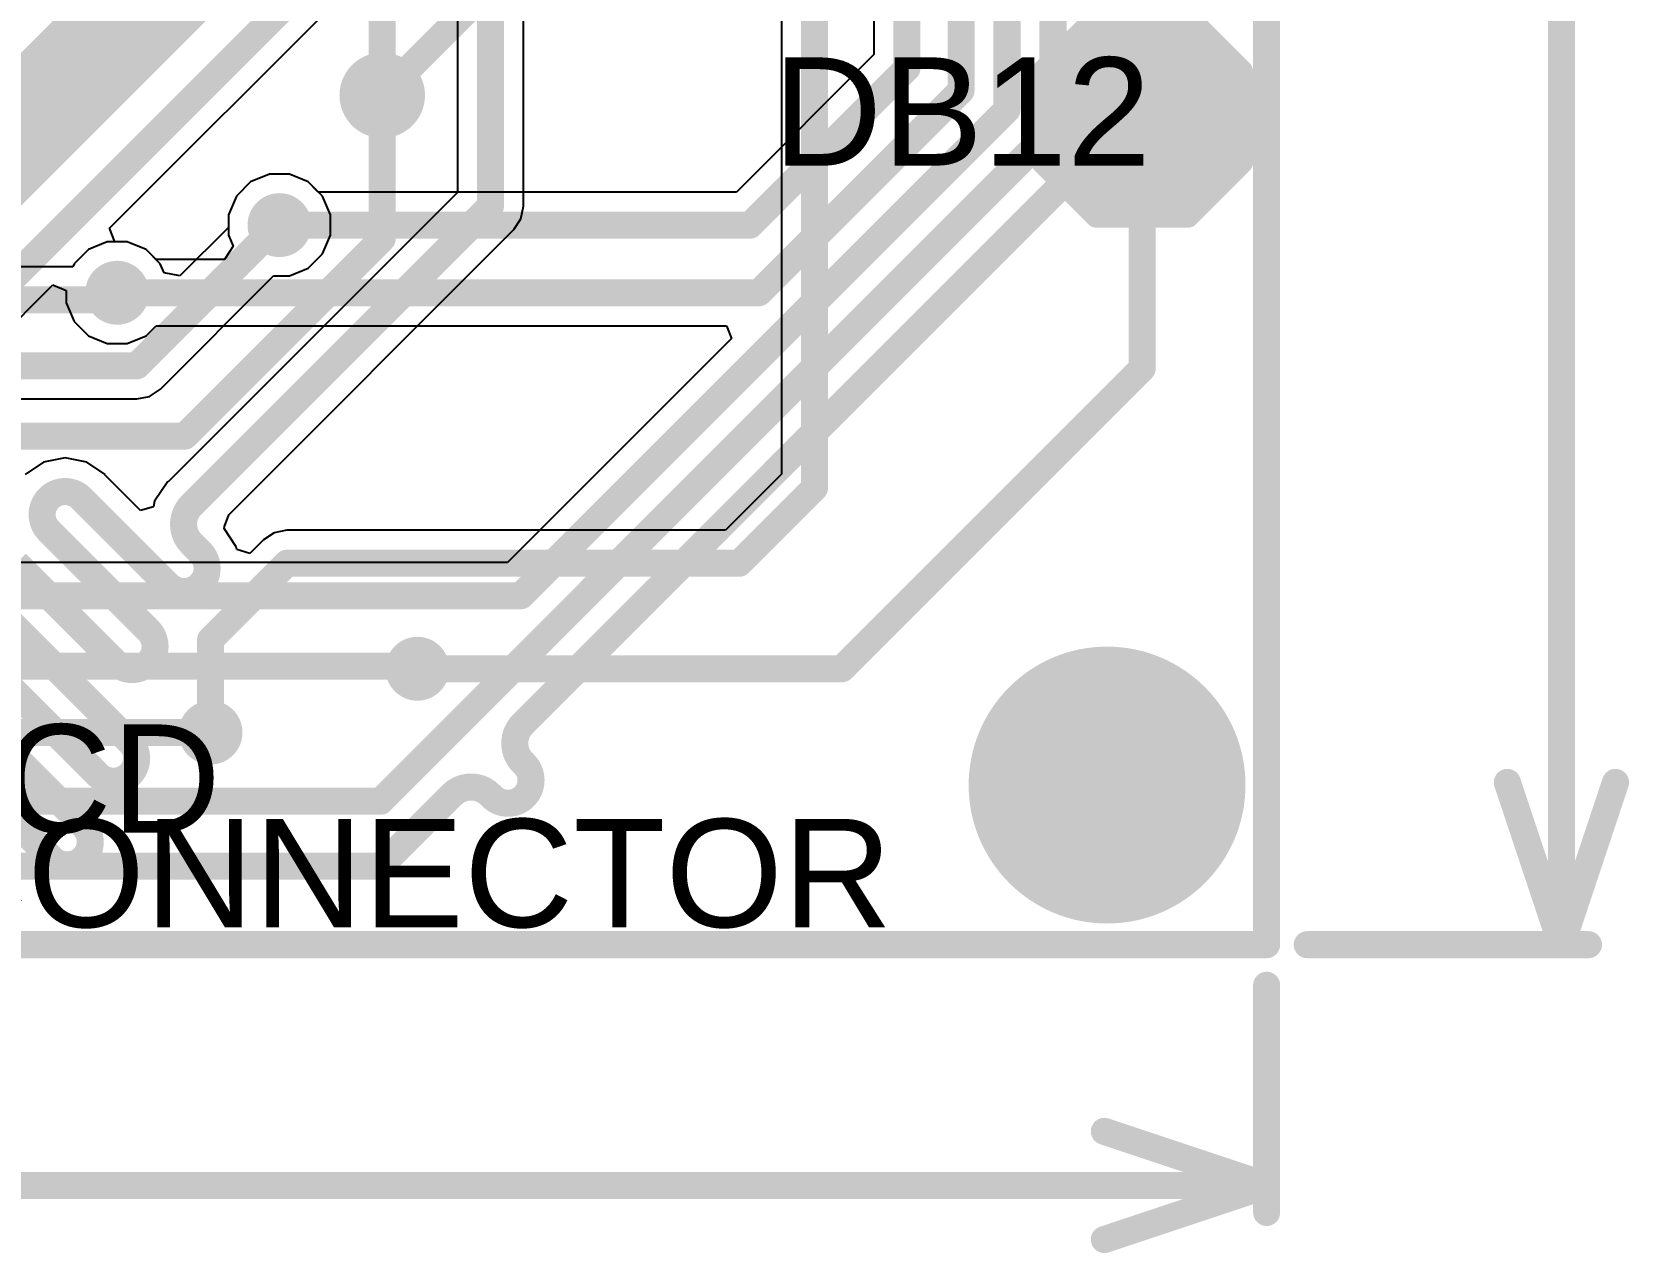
# Model space of a CAD drawing. Header units: millimetres. Extents: x -0.06 to 2.07, y -0.2 to 1.65.
# Drawn here: x 1.449 to 2.04, y -0.173 to 0.278 of the extents above; entities that cross this region are included whole.
import ezdxf

# ---------------------------------------------------------------- set-up
doc = ezdxf.new("R2010")
doc.units = ezdxf.units.MM
doc.header["$MEASUREMENT"] = 0
for name, color, linetype in [('BottomLayer', 5, 'Continuous'), ('BottomSolder', 6, 'Continuous'), ('Mechanical1', 6, 'Continuous'), ('Mechanical2', 216, 'Continuous'), ('MultiLayer', 9, 'Continuous'), ('PadHoleLayer', 156, 'Continuous'), ('TopLayer', 1, 'Continuous'), ('TopOverlay', 2, 'Continuous'), ('TopPaste', 8, 'Continuous'), ('TopSolder', 216, 'Continuous'), ('ViaHoleLayer', 16, 'Continuous')]:
    doc.layers.add(name, color=color, linetype=linetype)
doc.styles.add('Arial', font='', dxfattribs={"height": 0.2})
doc.styles.get('Arial').set_extended_font_data('Arial')

# ---------------------------------------------------------------- blocks, each defined once
blk = doc.blocks.new('T__________20')
at = {"layer": 'TopLayer'}
blk.add_hatch(color=1, dxfattribs=at).paths.add_polyline_path([(0.015, 0.03), (-0.015, 0.03), (-0.03, 0.015), (-0.03, -0.015), (-0.015, -0.03), (0.015, -0.03), (0.03, -0.015), (0.03, 0.015)])
at = {"layer": 'TopPaste'}
blk.add_hatch(color=8, dxfattribs=at).paths.add_polyline_path([(0.015, 0.03), (-0.015, 0.03), (-0.03, 0.015), (-0.03, -0.015), (-0.015, -0.03), (0.015, -0.03), (0.03, -0.015), (0.03, 0.015)])
at = {"layer": 'TopSolder'}
blk.add_hatch(color=216, dxfattribs=at).paths.add_polyline_path([(0.017, 0.034), (-0.017, 0.034), (-0.034, 0.017), (-0.034, -0.017), (-0.017, -0.034), (0.017, -0.034), (0.034, -0.017), (0.034, 0.017)])
at = {"layer": 'TopOverlay', "const_width": 0.007874}
for points in [[(-0.037, 0.017), (-0.017, 0.037)], [(-0.017, 0.037), (0.017, 0.037)], [(-0.017, 0.037), (0.017, 0.037)], [(0.017, 0.037), (0.037, 0.017)], [(-0.037, -0.017), (-0.037, 0.017)], [(0.037, -0.017), (0.037, 0.017)], [(-0.037, -0.017), (-0.017, -0.037)], [(0.017, -0.037), (0.037, -0.017)], [(-0.017, -0.037), (0.017, -0.037)], [(-0.017, -0.037), (0.017, -0.037)]]:
    blk.add_lwpolyline(points, dxfattribs=at)
at = {"layer": 'TopOverlay', "const_width": 0.003937}
for points in [[(-0.0189685, 0.037, 1), (-0.0150315, 0.037, 1)], [(-0.0189685, 0.037, 1), (-0.0150315, 0.037, 1)], [(-0.0189685, 0.037, 1), (-0.0150315, 0.037, 1)], [(0.0150315, 0.037, 1), (0.0189685, 0.037, 1)], [(0.0150315, 0.037, 1), (0.0189685, 0.037, 1)], [(0.0150315, 0.037, 1), (0.0189685, 0.037, 1)], [(-0.0389685, 0.017, 1), (-0.0350315, 0.017, 1)], [(-0.0389685, 0.017, 1), (-0.0350315, 0.017, 1)], [(0.0350315, 0.017, 1), (0.0389685, 0.017, 1)], [(0.0350315, 0.017, 1), (0.0389685, 0.017, 1)], [(-0.0389685, -0.017, 1), (-0.0350315, -0.017, 1)], [(-0.0389685, -0.017, 1), (-0.0350315, -0.017, 1)], [(0.0350315, -0.017, 1), (0.0389685, -0.017, 1)], [(0.0350315, -0.017, 1), (0.0389685, -0.017, 1)], [(-0.0189685, -0.037, 1), (-0.0150315, -0.037, 1)], [(-0.0189685, -0.037, 1), (-0.0150315, -0.037, 1)], [(-0.0189685, -0.037, 1), (-0.0150315, -0.037, 1)], [(0.0150315, -0.037, 1), (0.0189685, -0.037, 1)], [(0.0150315, -0.037, 1), (0.0189685, -0.037, 1)], [(0.0150315, -0.037, 1), (0.0189685, -0.037, 1)]]:
    blk.add_lwpolyline(points, format="xyb", close=True, dxfattribs=at)

msp = doc.modelspace()

# ---------------------------------------------------------------- hatches: boundary and pattern name
at = {"layer": 'BottomLayer'}
h = msp.add_hatch(color=5, dxfattribs=at)
edge = h.paths.add_edge_path()
edge.add_arc((1.579, 0.255), 0.011811, 0, 360)
h = msp.add_hatch(color=5, dxfattribs=at)
edge = h.paths.add_edge_path()
edge.add_arc((1.5409999, 0.207), 0.011811, 0, 360)
h = msp.add_hatch(color=5, dxfattribs=at)
edge = h.paths.add_edge_path()
edge.add_arc((1.4809999, 0.182), 0.011811, 0, 360)
h = msp.add_hatch(color=5, dxfattribs=at)
edge = h.paths.add_edge_path()
edge.add_arc((1.592, 0.043), 0.011811, 0, 360)
h = msp.add_hatch(color=5, dxfattribs=at)
edge = h.paths.add_edge_path()
edge.add_arc((1.8469999, 1e-07), 0.0492126, 0, 360)
h = msp.add_hatch(color=5, dxfattribs=at)
edge = h.paths.add_edge_path()
edge.add_arc((1.5155246, 0.0194173), 0.011811, 0, 360)
at = {"layer": 'BottomSolder'}
h = msp.add_hatch(color=6, dxfattribs=at)
edge = h.paths.add_edge_path()
edge.add_arc((1.579, 0.255), 0.015811, 0, 360)
h = msp.add_hatch(color=6, dxfattribs=at)
edge = h.paths.add_edge_path()
edge.add_arc((1.8469999, 1e-07), 0.0511811, 0, 360)
at = {"layer": 'MultiLayer'}
h = msp.add_hatch(color=9, dxfattribs=at)
edge = h.paths.add_edge_path()
edge.add_arc((1.8469999, 1e-07), 0.0492126, 0, 360)
at = {"layer": 'PadHoleLayer'}
h = msp.add_hatch(color=156, dxfattribs=at)
edge = h.paths.add_edge_path()
edge.add_arc((1.8469999, 1e-07), 0.0413386, 0, 360)
at = {"layer": 'TopLayer'}
h = msp.add_hatch(color=1, dxfattribs=at)
edge = h.paths.add_edge_path()
edge.add_arc((1.579, 0.255), 0.011811, 0, 360)
h = msp.add_hatch(color=1, dxfattribs=at)
edge = h.paths.add_edge_path()
edge.add_arc((1.5409999, 0.207), 0.011811, 0, 360)
h = msp.add_hatch(color=1, dxfattribs=at)
edge = h.paths.add_edge_path()
edge.add_arc((1.4809999, 0.182), 0.011811, 0, 360)
h = msp.add_hatch(color=1, dxfattribs=at)
edge = h.paths.add_edge_path()
edge.add_arc((1.592, 0.043), 0.011811, 0, 360)
h = msp.add_hatch(color=1, dxfattribs=at)
edge = h.paths.add_edge_path()
edge.add_arc((1.8469999, 1e-07), 0.0492126, 0, 360)
h = msp.add_hatch(color=1, dxfattribs=at)
edge = h.paths.add_edge_path()
edge.add_arc((1.5155246, 0.0194173), 0.011811, 0, 360)
at = {"layer": 'TopSolder'}
h = msp.add_hatch(color=216, dxfattribs=at)
edge = h.paths.add_edge_path()
edge.add_arc((1.579, 0.255), 0.015811, 0, 360)
h = msp.add_hatch(color=216, dxfattribs=at)
edge = h.paths.add_edge_path()
edge.add_arc((1.8469999, 1e-07), 0.0511811, 0, 360)
at = {"layer": 'ViaHoleLayer'}
h = msp.add_hatch(color=16, dxfattribs=at)
edge = h.paths.add_edge_path()
edge.add_arc((1.579, 0.255), 0.0059055, 0, 360)
h = msp.add_hatch(color=16, dxfattribs=at)
edge = h.paths.add_edge_path()
edge.add_arc((1.5409999, 0.207), 0.0059055, 0, 360)
h = msp.add_hatch(color=16, dxfattribs=at)
edge = h.paths.add_edge_path()
edge.add_arc((1.4809999, 0.182), 0.0059055, 0, 360)
h = msp.add_hatch(color=16, dxfattribs=at)
edge = h.paths.add_edge_path()
edge.add_arc((1.592, 0.043), 0.0059055, 0, 360)
h = msp.add_hatch(color=16, dxfattribs=at)
edge = h.paths.add_edge_path()
edge.add_arc((1.5155246, 0.0194173), 0.0059055, 0, 360)

# ---------------------------------------------------------------- linework, layer by layer
at = {"layer": 'BottomLayer'}
for p, q in [((1.4781139, 0.205811), (1.7561454, 0.4838425)), ((1.7607648, 0.481929), (1.7607648, 0.2700679)), ((1.7607648, 0.2700679), (1.709932, 0.2192351)), ((1.5372582, 0.225811), (1.5303443, 0.2229472)), ((1.5447416, 0.225811), (1.5372582, 0.225811)), ((1.5516555, 0.2229472), (1.5447416, 0.225811)), ((1.5303443, 0.2229472), (1.5250527, 0.2176556)), ((1.5553676, 0.2192351), (1.5516555, 0.2229472)), ((1.709932, 0.2192351), (1.5553676, 0.2192351)), ((1.5250527, 0.2176556), (1.5221889, 0.2107417)), ((1.5221889, 0.2107417), (1.5221889, 0.2032583)), ((1.480185, 0.200811), (1.4781139, 0.205811)), ((1.4847416, 0.200811), (1.480185, 0.200811)), ((1.4916555, 0.1979472), (1.4847416, 0.200811)), ((1.5221889, 0.2032583), (1.5238553, 0.1992352)), ((1.4953676, 0.1942351), (1.4916555, 0.1979472)), ((1.5238553, 0.1992352), (1.5206291, 0.1942351)), ((1.5206291, 0.1942351), (1.4953676, 0.1942351)), ((1.359538, 0.0872351), (1.4571889, 0.184886)), ((1.4571889, 0.184886), (1.4621889, 0.1828149)), ((1.4621889, 0.1828149), (1.4621889, 0.1782583)), ((1.4621889, 0.1782583), (1.4650527, 0.1713444)), ((1.4650527, 0.1713444), (1.4703443, 0.1660528)), ((1.4703443, 0.1660528), (1.4772582, 0.163189)), ((1.4847416, 0.163189), (1.4916555, 0.1660528)), ((1.4916555, 0.1660528), (1.4953676, 0.1697649)), ((1.4953676, 0.1697649), (1.7062548, 0.1697649)), ((1.7062548, 0.1697649), (1.7081682, 0.1651455)), ((1.4772582, 0.163189), (1.4847416, 0.163189)), ((1.7081682, 0.1651455), (1.6252579, 0.0822351)), ((1.6252579, 0.0822351), (1.3614587, 0.0822351))]:
    msp.add_line(p, q, dxfattribs=at)
for points, const_width in [([(1.8439999, 0.2355908), (1.8439999, 0.9852127)], 0.01), ([(1.8269999, 0.2426324), (1.8269999, 0.9522126)], 0.01), ([(1.8099999, 0.2496741), (1.8099999, 0.8192126)], 0.01), ([(1.7929999, 0.2567158), (1.7929999, 0.7862126)], 0.01), ([(1.7729999, 0.265), (1.7729999, 0.7562126)], 0.01), ([(1.3499999, 0.095), (1.7559999, 0.501)], 0.01), ([(1.579, 0.255), (1.656189, 0.332189)], 0.01), ([(1.338, 0.135), (1.5089999, 0.3059999)], 0.04), ([(1.7149999, 0.207), (1.7729999, 0.265)], 0.01), ([(1.7182841, 0.182), (1.7929999, 0.2567158)], 0.01), ([(1.6303258, 0.07), (1.8099999, 0.2496741)], 0.01), ([(1.5783675, -0.006), (1.8269999, 0.2426324)], 0.01), ([(1.6486699, 0.0402608), (1.8439999, 0.2355908)], 0.01), ([(1.5409999, 0.207), (1.7149999, 0.207)], 0.01), ([(1.4809999, 0.182), (1.7182841, 0.182)], 0.01), ([(1.3179999, 0.07), (1.6303258, 0.07)], 0.01), ([(1.124, 0.044), (1.591, 0.044)], 0.01), ([(1.591, 0.044), (1.592, 0.043)], 0.01), ([(1.6309242, 0.0225151), (1.6486699, 0.0402608)], 0.01), ([(1.1324173, 0.0194173), (1.5155246, 0.0194173)], 0.01), ([(1.6309241, 0.0083728), (1.6309242, 0.0083729)], 0.01), ([(1.6309242, 0.0083729), (1.6315236, 0.0077735)], 0.01), ([(1.5892045, -0.0192046), (1.6047612, -0.0036479)], 0.01), ([(1.6189034, -0.0036479), (1.6195028, -0.0042473)], 0.01), ([(1.146, -0.006), (1.5783675, -0.006)], 0.01), ([(1.5784091, -0.03), (1.5892045, -0.0192046)], 0.01), ([(1.162, -0.03), (1.5784091, -0.03)], 0.01)]:
    msp.add_lwpolyline(points, dxfattribs=dict(at, const_width=const_width))
at = {"layer": 'BottomLayer', "const_width": 0.005}
for points in [[(1.7704999, 0.265, 1), (1.7754999, 0.265, 1)], [(1.7704999, 0.265, 1), (1.7754999, 0.265, 1)], [(1.5765, 0.255, 1), (1.5815, 0.255, 1)], [(1.7904999, 0.2567158, 1), (1.7954999, 0.2567158, 1)], [(1.7904999, 0.2567158, 1), (1.7954999, 0.2567158, 1)], [(1.8074999, 0.2496741, 1), (1.8124999, 0.2496741, 1)], [(1.8074999, 0.2496741, 1), (1.8124999, 0.2496741, 1)], [(1.8244999, 0.2426324, 1), (1.8294999, 0.2426324, 1)], [(1.8244999, 0.2426324, 1), (1.8294999, 0.2426324, 1)], [(1.8414999, 0.2355908, 1), (1.8464999, 0.2355908, 1)], [(1.8414999, 0.2355908, 1), (1.8464999, 0.2355908, 1)], [(1.5384999, 0.207, 1), (1.5434999, 0.207, 1)], [(1.7124999, 0.207, 1), (1.7174999, 0.207, 1)], [(1.7124999, 0.207, 1), (1.7174999, 0.207, 1)], [(1.4784999, 0.182, 1), (1.4834999, 0.182, 1)], [(1.7157841, 0.182, 1), (1.7207841, 0.182, 1)], [(1.7157841, 0.182, 1), (1.7207841, 0.182, 1)], [(1.6278258, 0.07, 1), (1.6328258, 0.07, 1)], [(1.6278258, 0.07, 1), (1.6328258, 0.07, 1)], [(1.5885, 0.044, 1), (1.5935, 0.044, 1)], [(1.5885, 0.044, 1), (1.5935, 0.044, 1)], [(1.5895, 0.043, 1), (1.5945, 0.043, 1)], [(1.6461699, 0.0402608, 1), (1.6511699, 0.0402608, 1)], [(1.6461699, 0.0402608, 1), (1.6511699, 0.0402608, 1)], [(1.5130246, 0.0194173, 1), (1.5180246, 0.0194173, 1)], [(1.6284242, 0.0225151, 1), (1.6334242, 0.0225151, 1)], [(1.6284242, 0.0225151, 1), (1.6334242, 0.0225151, 1)], [(1.6284241, 0.0083728, 1), (1.6334241, 0.0083728, 1)], [(1.6284242, 0.0083729, 1), (1.6334242, 0.0083729, 1)], [(1.6284242, 0.0083729, 1), (1.6334242, 0.0083729, 1)], [(1.6284242, 0.0083729, 1), (1.6334242, 0.0083729, 1)], [(1.6290236, 0.0077735, 1), (1.6340236, 0.0077735, 1)], [(1.6290236, 0.0077735, 1), (1.6340236, 0.0077735, 1)], [(1.6022612, -0.0036479, 1), (1.6072612, -0.0036479, 1)], [(1.6022612, -0.0036479, 1), (1.6072612, -0.0036479, 1)], [(1.6164034, -0.0036479, 1), (1.6214034, -0.0036479, 1)], [(1.6164034, -0.0036479, 1), (1.6214034, -0.0036479, 1)], [(1.6170028, -0.0042473, 1), (1.6220028, -0.0042473, 1)], [(1.6170029, -0.0042472, 1), (1.6220029, -0.0042472, 1)], [(1.6290236, -0.0042473, 1), (1.6340236, -0.0042473, 1)], [(1.6290236, -0.0042473, 1), (1.6340236, -0.0042473, 1)], [(1.5758675, -0.006, 1), (1.5808675, -0.006, 1)], [(1.5758675, -0.006, 1), (1.5808675, -0.006, 1)], [(1.5867045, -0.0192046, 1), (1.5917045, -0.0192046, 1)], [(1.5867045, -0.0192046, 1), (1.5917045, -0.0192046, 1)], [(1.5759091, -0.03, 1), (1.5809091, -0.03, 1)], [(1.5759091, -0.03, 1), (1.5809091, -0.03, 1)]]:
    msp.add_lwpolyline(points, format="xyb", close=True, dxfattribs=at)
at = {"layer": 'BottomLayer', "const_width": 0.01}
for points in [[(1.6309242, 0.0083729, -0.4142177044959298), (1.6309242, 0.0225151)], [(1.6315236, 0.0077735, -0.4142135623730951), (1.6315236, -0.0042473)], [(1.6047612, -0.0036479, -0.4142177045252189), (1.6189034, -0.0036479)], [(1.6315236, -0.0042473, -0.4142086892745632), (1.6195029, -0.0042472)]]:
    msp.add_lwpolyline(points, format="xyb", dxfattribs=at)
at = {"layer": 'Mechanical1', "const_width": 0.01}
for points in [[(2.015, -0.059), (2.015, 0.4910874)], [(1.995, 0.001), (2.015, -0.059)], [(2.015, -0.059), (2.035, 0.001)], [(1.9209999, -0.059), (2.025, -0.059)], [(1.9059999, -0.158), (1.9059999, -0.074)], [(1.8459999, -0.128), (1.9059999, -0.148)], [(1.1884141, -0.148), (1.9059999, -0.148)], [(1.8459999, -0.168), (1.9059999, -0.148)]]:
    msp.add_lwpolyline(points, dxfattribs=at)
at = {"layer": 'Mechanical1', "const_width": 0.005}
for points in [[(1.9925, 0.001, 1), (1.9975, 0.001, 1)], [(2.0325, 0.001, 1), (2.0375, 0.001, 1)], [(1.9184999, -0.059, 1), (1.9234999, -0.059, 1)], [(2.0125, -0.059, 1), (2.0175, -0.059, 1)], [(2.0125, -0.059, 1), (2.0175, -0.059, 1)], [(2.0125, -0.059, 1), (2.0175, -0.059, 1)], [(2.0225, -0.059, 1), (2.0275, -0.059, 1)], [(1.9034999, -0.074, 1), (1.9084999, -0.074, 1)], [(1.8434999, -0.128, 1), (1.8484999, -0.128, 1)], [(1.9034999, -0.148, 1), (1.9084999, -0.148, 1)], [(1.9034999, -0.148, 1), (1.9084999, -0.148, 1)], [(1.9034999, -0.148, 1), (1.9084999, -0.148, 1)], [(1.9034999, -0.158, 1), (1.9084999, -0.158, 1)], [(1.8434999, -0.168, 1), (1.8484999, -0.168, 1)]]:
    msp.add_lwpolyline(points, format="xyb", close=True, dxfattribs=at)
at = {"layer": 'Mechanical2', "const_width": 0.01}
for points in [[(1.9059999, -0.059), (1.9059999, 1.645)], [(-0.0590001, -0.059), (1.9059999, -0.059)]]:
    msp.add_lwpolyline(points, dxfattribs=at)
at = {"layer": 'Mechanical2', "const_width": 0.005}
msp.add_lwpolyline([(1.9034999, -0.059, 1), (1.9084999, -0.059, 1)], format="xyb", close=True, dxfattribs=at)
msp.add_lwpolyline([(1.9034999, -0.059, 1), (1.9084999, -0.059, 1)], format="xyb", close=True, dxfattribs=at)
at = {"layer": 'TopLayer'}
for p, q in [((1.6067648, 0.4016323), (1.6067648, 0.219068)), ((1.631235, 0.2139998), (1.631235, 0.4016323)), ((1.7265823, 0.3208174), (1.7265823, 0.1148854)), ((1.5372582, 0.225811), (1.5303443, 0.2229472)), ((1.5447416, 0.225811), (1.5372582, 0.225811)), ((1.5516555, 0.2229472), (1.5447416, 0.225811)), ((1.6067648, 0.219068), (1.5033605, 0.1156663)), ((1.5303443, 0.2229472), (1.5250527, 0.2176556)), ((1.5569471, 0.2176556), (1.5516555, 0.2229472)), ((1.5250527, 0.2176556), (1.5221889, 0.2107417)), ((1.5598109, 0.2107417), (1.5569471, 0.2176556)), ((1.6303037, 0.2093177), (1.631235, 0.2139998)), ((1.5221889, 0.2107417), (1.5221889, 0.2061781)), ((1.5598109, 0.2032583), (1.5598109, 0.2107417)), ((1.6276513, 0.2053484), (1.6303037, 0.2093177)), ((1.4772582, 0.200811), (1.4703443, 0.1979472)), ((1.4847416, 0.200811), (1.4772582, 0.200811)), ((1.4916555, 0.1979472), (1.4847416, 0.200811)), ((1.5221889, 0.2061781), (1.5042065, 0.1881957)), ((1.5222433, 0.0999431), (1.6276513, 0.2053484)), ((1.5569471, 0.1963444), (1.5598109, 0.2032583)), ((1.4703443, 0.1979472), (1.4650527, 0.1926556)), ((1.4969471, 0.1926556), (1.4916555, 0.1979472)), ((1.5516555, 0.1910528), (1.5569471, 0.1963444)), ((1.4646273, 0.1916287), (1.3207637, 0.1916287)), ((1.4650527, 0.1926556), (1.4646273, 0.1916287)), ((1.4983085, 0.1893688), (1.4969471, 0.1926556)), ((1.5042065, 0.1881957), (1.4983085, 0.1893688)), ((1.5447416, 0.188189), (1.5516555, 0.1910528)), ((1.4969653, 0.1463485), (1.5388058, 0.188189)), ((1.5388058, 0.188189), (1.5447416, 0.188189)), ((1.4250943, 0.1427649), (1.4883138, 0.1427649)), ((1.4883138, 0.1427649), (1.492996, 0.1436962)), ((1.492996, 0.1436962), (1.4969653, 0.1463485)), ((1.4537409, 0.1193208), (1.44696, 0.1147901)), ((1.4617396, 0.1209118), (1.4537409, 0.1193208)), ((1.4697383, 0.1193208), (1.4617396, 0.1209118)), ((1.4765193, 0.1147899), (1.4697383, 0.1193208)), ((1.4764015, 0.1146721), (1.4765193, 0.1147899)), ((1.4896228, 0.1014508), (1.4764015, 0.1146721)), ((1.4996854, 0.112269), (1.4948232, 0.1049917)), ((1.4996864, 0.1122695), (1.4996854, 0.112269)), ((1.4998249, 0.1121311), (1.4996864, 0.1122695)), ((1.5033605, 0.1156663), (1.4998249, 0.1121311)), ((1.7265823, 0.1148854), (1.7059321, 0.0942351)), ((1.4944076, 0.1029022), (1.4896228, 0.1014508)), ((1.4948232, 0.1049917), (1.4944076, 0.1029022)), ((1.5205184, 0.0948324), (1.5207103, 0.0955934)), ((1.5250492, 0.0880515), (1.5205184, 0.0948324)), ((1.5207103, 0.0955934), (1.5222433, 0.0999431)), ((1.5350968, 0.0906515), (1.5300349, 0.0855896)), ((1.5390661, 0.0933038), (1.5350968, 0.0906515)), ((1.5437483, 0.0942351), (1.5390661, 0.0933038)), ((1.7059321, 0.0942351), (1.5437483, 0.0942351)), ((1.5252502, 0.0870411), (1.5250492, 0.0880515)), ((1.5300349, 0.0855896), (1.5252502, 0.0870411))]:
    msp.add_line(p, q, dxfattribs=at)
at = {"layer": 'TopLayer', "const_width": 0.01}
for points in [[(1.6189999, 0.214), (1.6189999, 0.416)], [(1.579, 0.255), (1.579, 0.368)], [(1.7388174, 0.1098174), (1.7388174, 0.3208174)], [(1.579, 0.202), (1.579, 0.255)], [(1.8599999, 0.1539999), (1.8599999, 0.247)], [(1.5120116, 0.1070144), (1.6189999, 0.214)], [(1.4883138, 0.155), (1.5403138, 0.207)], [(1.506, 0.129), (1.579, 0.202)], [(1.5403138, 0.207), (1.5409999, 0.207)], [(1.2516609, 0.1793936), (1.4783935, 0.1793936)], [(1.4783935, 0.1793936), (1.4809999, 0.182)], [(1.2419999, 0.155), (1.4883138, 0.155)], [(1.749, 0.043), (1.8599999, 0.1539999)], [(1.436, 0.129), (1.506, 0.129)], [(1.711, 0.082), (1.7388174, 0.1098174)], [(1.46775, 0.1060206), (1.4997282, 0.0740424)], [(1.5084759, 0.103479), (1.508476, 0.1034791)], [(1.508476, 0.1034791), (1.5120116, 0.1070144)], [(1.5120116, 0.1070144), (1.5120117, 0.1070144)], [(1.4557292, 0.0939998), (1.4925141, 0.0572149)], [(1.5084756, 0.0893366), (1.511749, 0.0860632)], [(1.4437084, 0.081979), (1.4804933, 0.0451941)], [(1.5155246, 0.0537763), (1.5437483, 0.082)], [(1.5437483, 0.082), (1.711, 0.082)], [(1.4316876, 0.0699582), (1.4857031, 0.0159427)], [(1.5155246, 0.0194173), (1.5155246, 0.0537763)], [(1.4328653, 0.0447389), (1.4736823, 0.0039219)], [(1.592, 0.043), (1.749, 0.043)], [(1.4208444, 0.032718), (1.4685546, -0.0149922)], [(1.4243267, 0.0051941), (1.4565338, -0.027013)]]:
    msp.add_lwpolyline(points, dxfattribs=at)
at = {"layer": 'TopLayer', "const_width": 0.005}
for points in [[(1.5765, 0.255, 1), (1.5815, 0.255, 1)], [(1.5765, 0.255, 1), (1.5815, 0.255, 1)], [(1.8574999, 0.247, 1), (1.8624999, 0.247, 1)], [(1.6164999, 0.214, 1), (1.6214999, 0.214, 1)], [(1.6164999, 0.214, 1), (1.6214999, 0.214, 1)], [(1.5378138, 0.207, 1), (1.5428138, 0.207, 1)], [(1.5378138, 0.207, 1), (1.5428138, 0.207, 1)], [(1.5384999, 0.207, 1), (1.5434999, 0.207, 1)], [(1.5765, 0.202, 1), (1.5815, 0.202, 1)], [(1.5765, 0.202, 1), (1.5815, 0.202, 1)], [(1.4758935, 0.1793936, 1), (1.4808935, 0.1793936, 1)], [(1.4758935, 0.1793936, 1), (1.4808935, 0.1793936, 1)], [(1.4784999, 0.182, 1), (1.4834999, 0.182, 1)], [(1.4858138, 0.155, 1), (1.4908138, 0.155, 1)], [(1.4858138, 0.155, 1), (1.4908138, 0.155, 1)], [(1.8574999, 0.1539999, 1), (1.8624999, 0.1539999, 1)], [(1.8574999, 0.1539999, 1), (1.8624999, 0.1539999, 1)], [(1.5035, 0.129, 1), (1.5085, 0.129, 1)], [(1.5035, 0.129, 1), (1.5085, 0.129, 1)], [(1.7363174, 0.1098174, 1), (1.7413174, 0.1098174, 1)], [(1.7363174, 0.1098174, 1), (1.7413174, 0.1098174, 1)], [(1.4532292, 0.1060206, 1), (1.4582292, 0.1060206, 1)], [(1.4532292, 0.1060206, 1), (1.4582292, 0.1060206, 1)], [(1.46525, 0.1060206, 1), (1.47025, 0.1060206, 1)], [(1.46525, 0.1060206, 1), (1.47025, 0.1060206, 1)], [(1.5059759, 0.103479, 1), (1.5109759, 0.103479, 1)], [(1.5059759, 0.103479, 1), (1.5109759, 0.103479, 1)], [(1.505976, 0.1034791, 1), (1.510976, 0.1034791, 1)], [(1.505976, 0.1034791, 1), (1.510976, 0.1034791, 1)], [(1.5095116, 0.1070144, 1), (1.5145116, 0.1070144, 1)], [(1.5095116, 0.1070144, 1), (1.5145116, 0.1070144, 1)], [(1.5095116, 0.1070144, 1), (1.5145116, 0.1070144, 1)], [(1.5095117, 0.1070144, 1), (1.5145117, 0.1070144, 1)], [(1.4532292, 0.0939998, 1), (1.4582292, 0.0939998, 1)], [(1.4532293, 0.0939999, 1), (1.4582293, 0.0939999, 1)], [(1.5059756, 0.0893366, 1), (1.5109756, 0.0893366, 1)], [(1.5059756, 0.0893366, 1), (1.5109756, 0.0893366, 1)], [(1.509249, 0.0860632, 1), (1.514249, 0.0860632, 1)], [(1.509249, 0.0860632, 1), (1.514249, 0.0860632, 1)], [(1.5412483, 0.082, 1), (1.5462483, 0.082, 1)], [(1.5412483, 0.082, 1), (1.5462483, 0.082, 1)], [(1.7085, 0.082, 1), (1.7135, 0.082, 1)], [(1.7085, 0.082, 1), (1.7135, 0.082, 1)], [(1.4972282, 0.0740424, 1), (1.5022282, 0.0740424, 1)], [(1.4972283, 0.0740425, 1), (1.5022283, 0.0740425, 1)], [(1.509249, 0.0740424, 1), (1.514249, 0.0740424, 1)], [(1.509249, 0.0740424, 1), (1.514249, 0.0740424, 1)], [(1.4900141, 0.0572149, 1), (1.4950141, 0.0572149, 1)], [(1.4900141, 0.0572149, 1), (1.4950141, 0.0572149, 1)], [(1.5130246, 0.0537763, 1), (1.5180246, 0.0537763, 1)], [(1.5130246, 0.0537763, 1), (1.5180246, 0.0537763, 1)], [(1.4779933, 0.0451941, 1), (1.4829933, 0.0451941, 1)], [(1.4779934, 0.0451942, 1), (1.4829934, 0.0451942, 1)], [(1.4900141, 0.0451941, 1), (1.4950141, 0.0451941, 1)], [(1.4900141, 0.0451941, 1), (1.4950141, 0.0451941, 1)], [(1.5895, 0.043, 1), (1.5945, 0.043, 1)], [(1.7465, 0.043, 1), (1.7515, 0.043, 1)], [(1.7465, 0.043, 1), (1.7515, 0.043, 1)], [(1.5130246, 0.0194173, 1), (1.5180246, 0.0194173, 1)], [(1.4832031, 0.0159427, 1), (1.4882031, 0.0159427, 1)], [(1.4832031, 0.0159427, 1), (1.4882031, 0.0159427, 1)], [(1.4711823, 0.0039219, 1), (1.4761823, 0.0039219, 1)], [(1.4711824, 0.003922, 1), (1.4761824, 0.003922, 1)], [(1.4832031, 0.0039219, 1), (1.4882031, 0.0039219, 1)], [(1.4832031, 0.0039219, 1), (1.4882031, 0.0039219, 1)], [(1.4660546, -0.0149922, 1), (1.4710546, -0.0149922, 1)], [(1.4660546, -0.0149922, 1), (1.4710546, -0.0149922, 1)], [(1.4540338, -0.027013, 1), (1.4590338, -0.027013, 1)], [(1.4540339, -0.0270129, 1), (1.4590339, -0.0270129, 1)], [(1.4660546, -0.027013, 1), (1.4710546, -0.027013, 1)], [(1.4660546, -0.027013, 1), (1.4710546, -0.027013, 1)]]:
    msp.add_lwpolyline(points, format="xyb", close=True, dxfattribs=at)
at = {"layer": 'TopLayer', "const_width": 0.01}
for points in [[(1.4557292, 0.1060206, -0.4142135623730951), (1.46775, 0.1060206)], [(1.4557293, 0.0939999, -0.4142086892745631), (1.4557292, 0.1060206)], [(1.5084756, 0.0893366, -0.4142239177761481), (1.5084759, 0.103479)], [(1.511749, 0.0860632, -0.4142135623730951), (1.511749, 0.0740424)], [(1.511749, 0.0740424, -0.4142086892745632), (1.4997283, 0.0740425)], [(1.4925141, 0.0572149, -0.4142135623730951), (1.4925141, 0.0451941)], [(1.4925141, 0.0451941, -0.4142086892745632), (1.4804934, 0.0451942)], [(1.4857031, 0.0159427, -0.4142135623730951), (1.4857031, 0.0039219)], [(1.4857031, 0.0039219, -0.4142086892745632), (1.4736824, 0.003922)], [(1.4685546, -0.0149922, -0.4142135623730951), (1.4685546, -0.027013)], [(1.4685546, -0.027013, -0.4142086892745632), (1.4565339, -0.0270129)]]:
    msp.add_lwpolyline(points, format="xyb", dxfattribs=at)

# ---------------------------------------------------------------- block references
msp.add_blockref('T__________20', (1.8599999, 0.247))

# ---------------------------------------------------------------- texts
at = {"layer": 'TopOverlay', "style": 'Arial'}
for s, p in [('DB12', (1.723488, 0.229)), ('LCD', (1.4075303, -0.017571)), ('CONNECTOR', (1.4074498, -0.052532))]:
    msp.add_text(s, height=0.04, rotation=360, dxfattribs=at).set_placement(p)

doc.saveas('drawing.dxf')
